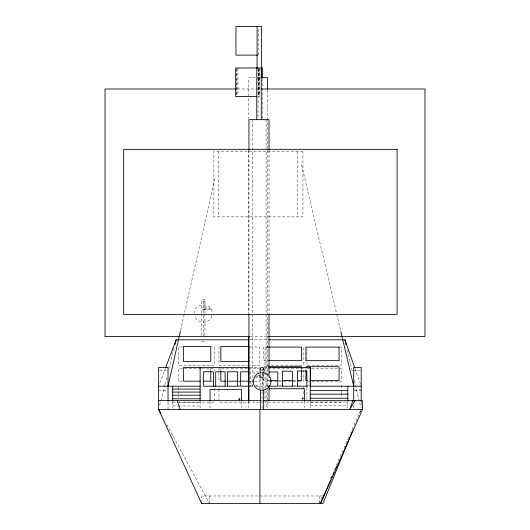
<?xml version="1.0" encoding="UTF-8"?>
<svg xmlns="http://www.w3.org/2000/svg" width="530" height="530" viewBox="0 0 530 530"><rect width="100%" height="100%" fill="white"/><g stroke="black" fill="none" stroke-linecap="round" stroke-linejoin="round"><path stroke-width="0.4" stroke-dasharray="2.65 1.99" d="M194.503 313.488C194.093 302.133 212.649 302.133 212.232 313.488M201.791 313.21L201.791 300.702C201.711 298.675 205.011 298.675 204.931 300.702L204.931 313.21M204.931 300.702C205.011 302.736 201.711 302.736 201.791 300.702M180.551 330.574L215.021 177.358M159.636 405.417L164.678 385.416M164.883 384.614L166.897 376.611M168.918 368.608L174.37 347.004M159.795 383.117L165.353 368.423M211.934 315.774C210.039 324.261 196.696 324.261 194.802 315.774M359.565 413.214L360.552 410.935M319.186 503.5L323.22 494.47M330.283 478.663L331.959 474.9M333.642 471.137L334.649 468.878M336.331 465.115L349.104 436.515M352.132 429.744L361.208 409.418M260.588 377.068L263.668 377.121L255.102 377.016L260.747 374.723L260.588 377.068L255.884 377.022M262.509 370.178L261.694 370.178M204.871 309.116L210.364 309.07L204.719 306.777L204.871 309.222L201.791 309.169L210.364 309.07M258.567 55.12L258.567 28.15M255.619 77.632L248.649 77.632L248.649 118.826M258.057 77.632L260.495 77.632M257.606 78.182L260.608 78.182M237.307 88.987L260.455 88.987M257.997 96.593L259.601 96.593L259.601 68.807M250.531 336.603L268.723 336.603M249.789 339.803L267.988 339.803M201.791 341.472L204.931 341.472M182.247 346.964L178.193 346.964L178.193 365.177L214.69 365.177L214.69 346.964L212.252 346.964M249.948 346.964L259.733 346.964L259.733 365.177L249.948 365.177M268.286 346.964L265.04 346.964L265.04 365.177L303.153 365.177L303.153 346.964M339.631 346.964L341.267 346.964L341.267 365.177L306.89 365.177L306.89 361.864M268.69 347.084L263.781 347.084L263.781 360.652L268.69 360.652M249.133 365.177L218.963 365.177L218.963 346.964M263.781 366.687L268.69 366.687M249.557 367.396L259.74 367.396M264.39 367.396L268.505 367.396M200.903 368.668L178.193 368.668L178.193 381.626L183.062 381.626M201.711 368.668L214.69 368.668L214.69 371.093M247.497 368.668L218.963 368.668L218.963 381.626M248.312 368.668L259.733 368.668M303.153 368.668L265.04 368.668L265.04 381.626L282.881 381.626M306.89 368.668L341.267 368.668L341.267 381.626L307.705 381.626M159.411 370.536L168.03 370.536M353.702 370.536L360.46 370.536M258.819 372.007L254.029 372.007L254.029 375.955M269.512 380.619L263.781 380.619L263.781 374.061M278.508 380.619L281.781 380.619M293.236 380.619L296.508 380.619M238.579 381.183L240.189 381.183M211.444 381.626L213.067 381.626M238.533 381.626L240.163 381.626M249.948 381.626L259.733 381.626L259.733 374.339M283.689 381.626L297.476 381.626M298.291 381.626L303.153 381.626L303.153 370.284M238.533 385.409L240.163 385.409M249.948 385.409L254.837 385.409M255.652 385.409L259.733 385.409L259.733 388.603M268.286 385.409L265.04 385.409L265.04 388.603M278.826 385.409L281.258 385.409M293.421 385.409L295.853 385.409M307.705 385.409L309.341 385.409M238.175 386.211L239.891 386.211M249.723 386.211L254.029 386.211M255.738 386.211L269.015 386.211M278.575 386.211L281.907 386.211M293.342 386.211L295.939 386.211M354.451 389.974L361.208 389.974M158.622 390.603L167.248 390.603M354.451 390.603L361.208 390.603M311.057 402.045L346.176 402.045M179.007 402.157L214.69 402.157L214.69 387.006M259.733 402.157L218.963 402.157L218.963 387.006M303.153 402.157L265.04 402.157L265.04 389.398M341.267 402.157L306.89 402.157L306.89 387.006M172.714 402.482L200.135 402.482M310.242 405.735L347.812 405.735M172.714 405.953L177.557 405.953M178.358 405.953L200.135 405.953M322.949 495.974L201.625 495.974L201.625 500.492M166.831 424.616L209.429 503.5M354.954 368.423L360.937 385.442M301.596 164.81L340.624 330.66M347.335 350.204L352.397 371.808M354.457 380.613L360.831 407.822M361.208 402.058L361.208 407.822M353.702 405.331L353.702 407.822M347.812 402.045L347.812 407.948M341.267 385.409L341.267 389.398M341.267 390.193L341.267 392.591M341.267 393.386L341.267 397.374M319.186 495.974L319.186 502.745M310.242 402.045L310.242 407.948M306.89 347.793L306.89 361.043M305.909 368.324L305.909 369.966M304.472 401.144L304.472 407.762M303.153 387.006L303.153 396.572M301.418 368.324L301.418 369.966M297.515 151.64L297.515 216.869M269.008 150.235L269.008 313.038M269.015 379.109L269.015 383.846M267.464 89.994L267.464 373.06M267.464 373.889L267.464 387.105M267.464 387.933L267.464 407.769M266.835 390.378L266.835 407.762M266.087 119.654L266.087 372.139M266.087 372.968L266.087 386.211M263.668 373.564L263.668 389.232M262.807 372.007L262.807 386.211M262.542 78.639L262.542 118.833M262.105 368.655L262.105 390.849M262.105 391.657L262.105 409.418M260.535 373.564L260.535 389.232M259.534 68.807L259.534 96.593M258.567 68.807L258.567 96.593M258.335 68.807L258.335 96.593M258.262 68.807L258.262 96.593M258.037 67.972L258.037 118.833M252.287 119.654L252.287 386.211M250.677 371.788L250.677 386.211M249.855 346.554L249.855 361.374M249.855 367.582L249.855 381.183M248.941 150.235L248.941 313.038M248.649 150.136L248.649 313.561M248.649 401.157L248.649 407.769M241.408 401.395L241.408 407.815M237.95 67.992L237.95 95.771M236.917 68.807L236.917 95.771M236.678 68.807L236.678 95.771M220.851 368.383L220.851 370.781M218.585 151.64L218.585 216.869M210.788 368.383L210.788 370.781M210.046 401.395L210.046 407.815M209.429 495.974L209.429 502.745M204.931 314.018L204.931 335.821M203.361 300.702L203.361 314.827M203.361 315.628L203.361 335.821M201.791 314.018L201.791 335.821M200.135 401.415L200.135 408.034M178.193 387.006L178.193 397.374M172.714 402.104L172.714 408.034M168.03 402.058L168.03 409.418M302.915 151.64L213.875 151.64L213.875 216.869L302.915 216.869L302.915 151.64"/><path stroke-width="0.79" d="M260.535 372.888C258.123 365.329 266.08 365.329 263.668 372.888M263.668 368.655L263.211 369.768M168.03 386.211L180.366 331.376M174.973 344.606L176.185 339.803L248.968 339.803M352.841 400.64L349.747 409.418L355.126 400.64M165.651 367.648L176.185 339.803M352.496 430.837L322.949 503.5L201.625 503.5L158.622 409.418L158.622 367.396L168.03 367.396L168.03 401.236M330.694 479.981L320.517 503.5L362.513 409.418L362.513 400.64L262.959 400.64M331.674 477.702L332.33 476.185M332.986 474.668L333.973 472.396M335.616 468.6L336.596 466.32M261.33 372.703C253.009 372.888 250.266 385.303 257.659 389.086C264.987 393.757 274.467 384.363 269.77 377.016M257.606 55.12L235.949 55.12L235.949 26.52L261.575 26.5L261.575 77.36M261.568 67.972L262.542 67.972L262.542 77.817M261.25 77.632L267.464 77.632L267.464 89.166M236.479 88.987L105.026 88.987L105.026 336.603L249.703 336.603M261.277 88.987L424.974 88.987L424.974 336.603L268.723 336.603M256.732 96.593L235.651 96.593L235.651 67.992L261.27 67.972L261.27 119.654M268.816 339.803L344.904 339.803L354.683 367.648M249.054 346.554L220.851 346.554L220.851 361.374L249.054 361.374M268.69 347.084L301.418 347.084L301.418 360.652L268.69 360.652M268.69 366.687L301.418 366.687M305.909 366.687L339.048 366.687L339.048 380.619L309.951 380.619M248.981 367.396L200.135 367.396L200.135 401.011M268.849 367.396L310.52 367.396L310.52 386.211M200.307 367.582L183.373 367.582L183.373 381.183L200.307 381.183M249.133 371.788L240.64 371.788L240.64 386.211L249.133 386.211M269.015 372.007L277.793 372.007L277.793 386.211L269.015 386.211M270.327 380.619L277.687 380.619M282.596 380.619L293.236 380.619M297.323 380.619L301.418 380.619L301.418 370.781M307.526 380.619L305.909 380.619L305.909 370.781M203.533 381.183L210.788 381.183L210.788 371.583M225.687 381.183L220.851 381.183L220.851 371.583M227.297 381.183L237.771 381.183M240.189 381.183L249.054 381.183M158.622 386.211L200.214 386.211M225.793 386.211L203.368 386.211L203.368 371.788L213.404 371.788L213.404 386.211M227.443 386.211L237.652 386.211L237.652 371.788L227.615 371.788L227.615 386.211M281.907 386.211L292.633 386.211M296.76 386.211L307.486 386.211M309.964 386.211L361.208 386.211M269.293 388.722L304.472 388.722L304.472 401.144M172.714 389.093L200.135 389.093M310.242 390.63L347.812 390.63M172.714 392.087L200.135 392.087M310.242 394.154L347.812 394.154M172.714 395.214L200.135 395.214M310.242 398.249L347.812 398.249M172.714 398.812L200.135 398.812M158.622 400.64L261.31 400.64M362.513 409.418L158.622 409.418L160.968 413.764M262.86 372.703L266.53 373.783L268.365 375.187M260.992 369.768L260.535 368.655M177.199 400.64L180.114 409.418M340.817 331.469L353.702 386.211M344.904 339.803L346.024 344.606M361.208 401.316L361.208 367.396L353.702 367.396L353.702 401.316M347.812 386.211L347.812 401.283M310.242 367.396L310.242 401.283M306.85 386.211L306.85 370.993L297.443 370.993L297.443 386.211M292.52 386.211L292.52 371.159L282.483 371.159L282.483 386.211M269.008 149.407L269.008 119.654L248.941 119.654L248.941 149.407M269.008 313.866L269.008 377.499M269.008 385.767L269.008 400.64M263.668 390.04L263.668 409.418M260.535 390.04L260.535 409.418M259.919 409.418L259.919 503.5M257.077 26.5L257.077 68.337M256.772 67.972L256.772 119.654M248.941 313.866L248.941 400.64M248.649 336.696L248.649 401.157M241.408 400.587L241.408 389.351L210.046 389.351L210.046 400.587M225.111 386.211L225.111 371.788L215.703 371.788L215.703 386.211M201.625 501.996L201.625 503.5M172.714 386.211L172.714 401.29M238.878 399.083C239.646 401.482 240.739 397.394 238.878 399.083M302.219 398.335C302.988 400.733 304.081 396.645 302.219 398.335M397.116 149.334L123.656 149.334L123.656 314.416L397.116 314.416L397.116 149.334M210.788 346.554L183.373 346.554L183.373 361.374L210.788 361.374L210.788 346.554M339.048 347.084L305.909 347.084L305.909 360.652L339.048 360.652L339.048 347.084"/></g></svg>
